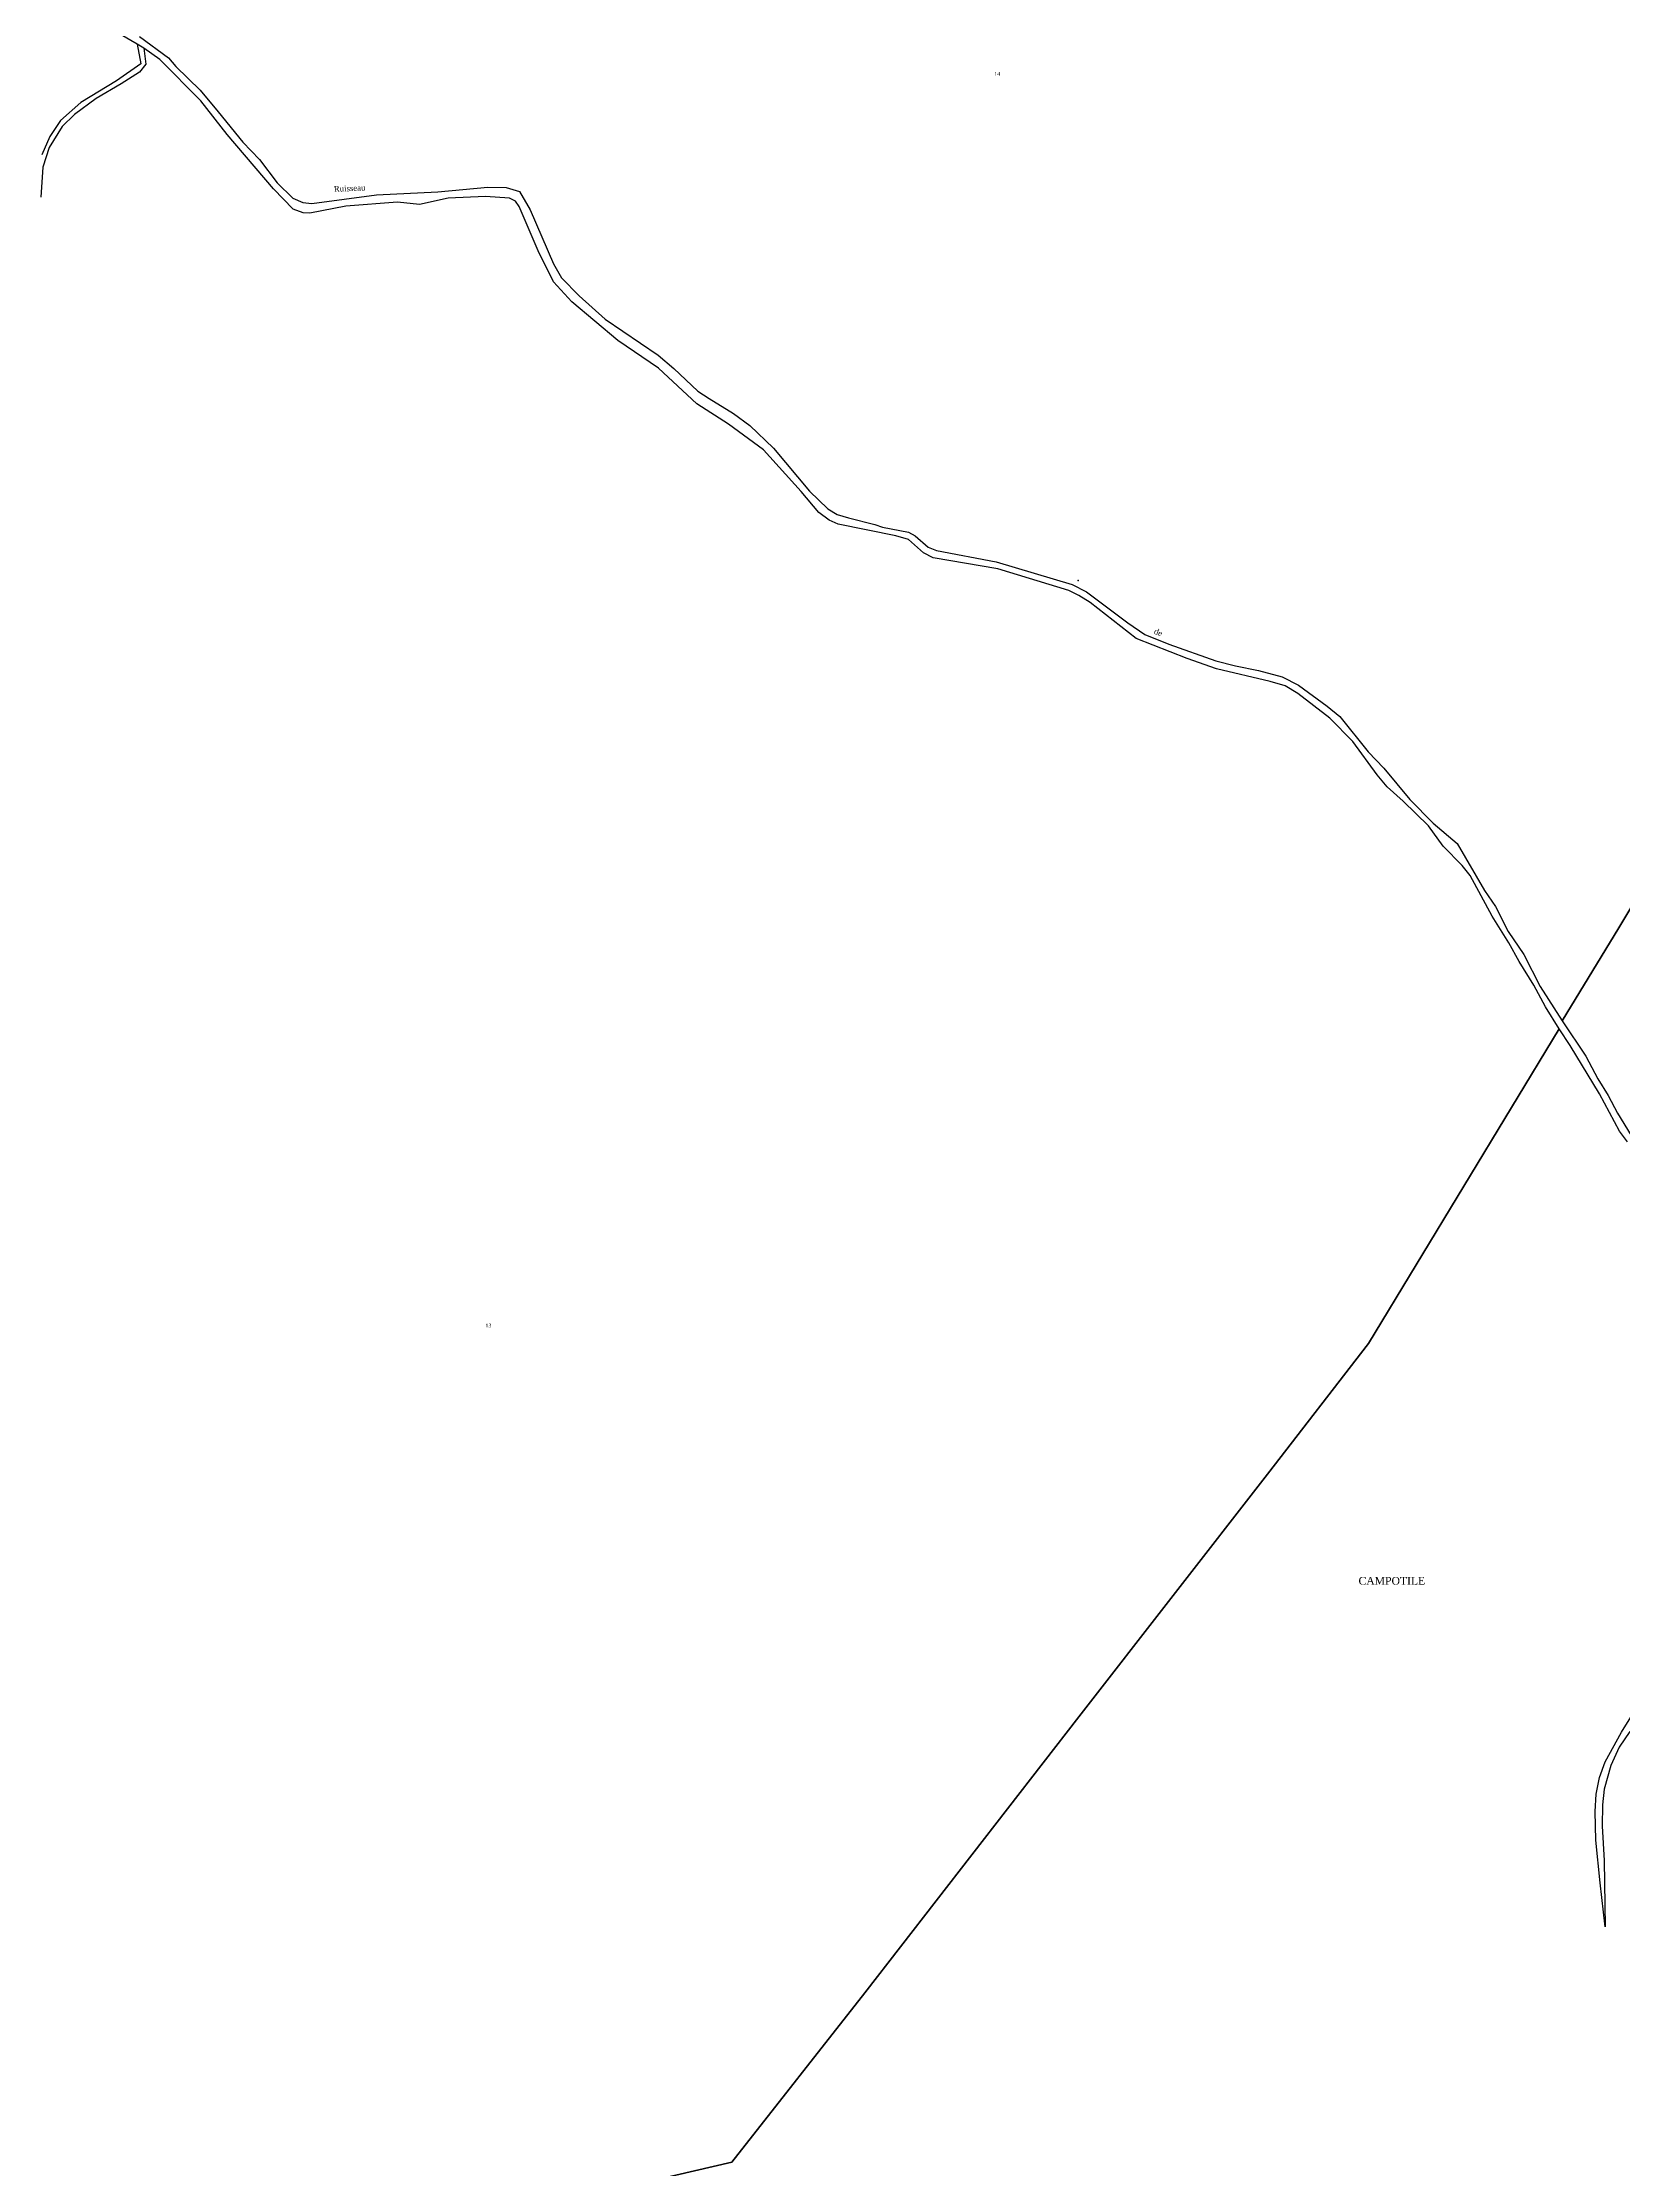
# Model space of a CAD drawing. Extents: x 1189447 to 1205702, y 6141591 to 6152844.
# Drawn here: x 1194019 to 1194839, y 6143736 to 6144840 of the extents above; entities that cross this region are included whole.
import ezdxf

# ---------------------------------------------------------------- set-up
doc = ezdxf.new("R2010")
doc.units = 0
doc.linetypes.add('CONTINU', pattern=[0])
doc.layers.get('0').update_dxf_attribs({"linetype": 'CONTINU'})
for name, color, linetype in [('1FLECHEFL', 7, 'CONTINU'), ('1PARCELLE', 7, 'CONTINU'), ('1TRONFLUV', 7, 'CONTINU'), ('3CHEMIN', 7, 'CONTINU'), ('3LIEUDITTEX', 7, 'CONTINU'), ('3PARCELLETEX', 7, 'CONTINU'), ('3TRONFLUVTEX', 7, 'CONTINU')]:
    doc.layers.add(name, color=color, linetype=linetype)
doc.styles.get("Standard").update_dxf_attribs({"font": 'Times New Roman'})

# ---------------------------------------------------------------- blocks, each defined once
blk = doc.blocks.new('FLECHRU1')
blk.add_point((0, 0))

msp = doc.modelspace()

# ---------------------------------------------------------------- linework, layer by layer
at = {"layer": '1PARCELLE'}
for points in [[(1194272.15, 6143715.92), (1194376.36, 6143739.98), (1194445.34, 6143827.95), (1194556.47, 6143971.14), (1194654.32, 6144096.96), (1194706.72, 6144164.66), (1194805.73, 6144327.92), (1194798.57, 6144339.35), (1194792.51, 6144350.54), (1194784.92, 6144362.91), (1194779.62, 6144372.63), (1194770.9, 6144386.35), (1194759.52, 6144407.45), (1194755.38, 6144412.67), (1194745.55, 6144422.75), (1194737.93, 6144433.31), (1194724.73, 6144445.97), (1194716.44, 6144453.54), (1194711.23, 6144459.79), (1194698.67, 6144476.99), (1194686.62, 6144489.1), (1194670.11, 6144501.83), (1194663.43, 6144505.87), (1194655.71, 6144508.13), (1194627.81, 6144514.64), (1194612.62, 6144520.07), (1194586.18, 6144530.51), (1194562.28, 6144549.03), (1194556.49, 6144552.69), (1194551.27, 6144555.33), (1194514.48, 6144566.62), (1194480.94, 6144572.36), (1194475.95, 6144574.91), (1194468.05, 6144581.76), (1194461.51, 6144583.63), (1194431.63, 6144589.77), (1194426.98, 6144591.79), (1194421.57, 6144595.78), (1194412.31, 6144606.73), (1194392.8, 6144628.33), (1194374.69, 6144641.59), (1194358.22, 6144652.13), (1194338.44, 6144670.72), (1194317.33, 6144684.95), (1194293.36, 6144705.04), (1194283.96, 6144715.44), (1194275.91, 6144731.55), (1194266.09, 6144754.52), (1194264.16, 6144757.27), (1194261.08, 6144758.83), (1194248.62, 6144759.64), (1194229.28, 6144758.9), (1194214.45, 6144755.48), (1194202.99, 6144756.78), (1194176.15, 6144754.65), (1194157.44, 6144751.02), (1194154.01, 6144751.26), (1194148.84, 6144753.14), (1194138.58, 6144763.68), (1194114.61, 6144791.9), (1194100.94, 6144809.32), (1194079.7, 6144830.78), (1194071.31, 6144836.66), (1194067.84, 6144838.73), (1194059.3, 6144843.78)], [(1194069.02, 6144842.65), (1194084.11, 6144831.58), (1194087.93, 6144827.08), (1194100.55, 6144814.81), (1194109.95, 6144803.63), (1194122.73, 6144787.88), (1194131.28, 6144778.87), (1194140.6, 6144766.87), (1194148.69, 6144758.88), (1194153.76, 6144756.64), (1194158.5, 6144756.11), (1194192.03, 6144760.63), (1194223.97, 6144762.11), (1194249.8, 6144764.49), (1194259.32, 6144764.34), (1194266.23, 6144762.3), (1194271.78, 6144752.73), (1194283.87, 6144724.84), (1194288.09, 6144717.49), (1194297.13, 6144708.16), (1194310.7, 6144696.07), (1194338.18, 6144677.38), (1194346.41, 6144670.54), (1194358.86, 6144658.75), (1194364.67, 6144654.85), (1194377.3, 6144647.08), (1194385.75, 6144640.85), (1194398.09, 6144629.11), (1194416.8, 6144606.9), (1194426.25, 6144597.75), (1194430.99, 6144594.77), (1194437.01, 6144592.96), (1194450.6, 6144589.65), (1194454.56, 6144588.17), (1194468.12, 6144585.65), (1194471.48, 6144583.65), (1194478.36, 6144577.74), (1194482.58, 6144576.14), (1194513.48, 6144570.27), (1194552.95, 6144558.42), (1194560.39, 6144554.7), (1194581.81, 6144538.54), (1194590.71, 6144532.59), (1194603.12, 6144527.58), (1194627.48, 6144518.89), (1194637.79, 6144516.29), (1194649.64, 6144513.86), (1194661.91, 6144510.5), (1194670.38, 6144506.3), (1194685.29, 6144495.34), (1194691.8, 6144489.92), (1194706.49, 6144471.68), (1194714.73, 6144463.12), (1194728.22, 6144446.98), (1194740.34, 6144434.72), (1194752.79, 6144424.18), (1194767.01, 6144399.71), (1194772.62, 6144391.49), (1194779.26, 6144378.47), (1194787.32, 6144366.5), (1194795.85, 6144349.94), (1194807.28, 6144332.1), (1194807.28, 6144332.1), (1194836.69, 6144380.32), (1194946.39, 6144562.95)], [(1194946.39, 6144562.95), (1194836.69, 6144380.32), (1194807.28, 6144332.1), (1194819.44, 6144313.74), (1194825.75, 6144302.1), (1194831.15, 6144293.43), (1194835.9, 6144284.2), (1194843.03, 6144272.68)], [(1194841.05, 6144269.41), (1194837, 6144274.84), (1194826.51, 6144294.18), (1194811.39, 6144319.39), (1194805.73, 6144327.92), (1194706.72, 6144164.66), (1194654.32, 6144096.96), (1194556.47, 6143971.14), (1194445.34, 6143827.95), (1194376.36, 6143739.98), (1194272.15, 6143715.92)], [(1194842.3, 6143963.52), (1194836.85, 6143955.32), (1194832.45, 6143945.79), (1194829.1, 6143933.48), (1194828.11, 6143925.36), (1194828, 6143914.33), (1194828.94, 6143896.47), (1194829.57, 6143862.1), (1194826.92, 6143884.89), (1194824.71, 6143907.03), (1194824.42, 6143921.9), (1194824.82, 6143930.92), (1194826.67, 6143939.55), (1194829.53, 6143947.66), (1194838.07, 6143963.11), (1194848.83, 6143980.59)]]:
    msp.add_lwpolyline(points, dxfattribs=at)
at = {"layer": '1TRONFLUV'}
for points in [[(1194841.05, 6144269.41), (1194837, 6144274.84), (1194826.51, 6144294.18), (1194811.39, 6144319.39), (1194805.73, 6144327.92), (1194798.57, 6144339.35), (1194792.51, 6144350.54), (1194784.92, 6144362.91), (1194779.62, 6144372.63), (1194770.9, 6144386.35), (1194759.52, 6144407.45), (1194755.38, 6144412.67), (1194745.55, 6144422.75), (1194737.93, 6144433.31), (1194724.73, 6144445.97), (1194716.44, 6144453.54), (1194711.23, 6144459.79), (1194698.67, 6144476.99), (1194686.62, 6144489.1), (1194670.11, 6144501.83), (1194663.43, 6144505.87), (1194655.71, 6144508.13), (1194627.81, 6144514.64), (1194612.62, 6144520.07), (1194586.18, 6144530.51), (1194562.28, 6144549.03), (1194556.49, 6144552.69), (1194551.27, 6144555.33), (1194514.48, 6144566.62), (1194480.94, 6144572.36), (1194475.95, 6144574.91), (1194468.05, 6144581.76), (1194461.51, 6144583.63), (1194431.63, 6144589.77), (1194426.98, 6144591.79), (1194421.57, 6144595.78), (1194412.31, 6144606.73), (1194392.8, 6144628.33), (1194374.69, 6144641.59), (1194358.22, 6144652.13), (1194338.44, 6144670.72), (1194317.33, 6144684.95), (1194293.36, 6144705.04), (1194283.96, 6144715.44), (1194275.91, 6144731.55), (1194266.09, 6144754.52), (1194264.16, 6144757.27), (1194261.08, 6144758.83), (1194248.62, 6144759.64), (1194229.28, 6144758.9), (1194214.45, 6144755.48), (1194202.99, 6144756.78), (1194176.15, 6144754.65), (1194157.44, 6144751.02), (1194154.01, 6144751.26), (1194148.84, 6144753.14), (1194138.58, 6144763.68), (1194114.61, 6144791.9), (1194100.94, 6144809.32), (1194079.7, 6144830.78), (1194071.31, 6144836.66), (1194067.84, 6144838.73), (1194059.3, 6144843.78)], [(1194069.02, 6144842.65), (1194084.11, 6144831.58), (1194087.93, 6144827.08), (1194100.55, 6144814.81), (1194109.95, 6144803.63), (1194122.73, 6144787.88), (1194131.28, 6144778.87), (1194140.6, 6144766.87), (1194148.69, 6144758.88), (1194153.76, 6144756.64), (1194158.5, 6144756.11), (1194192.03, 6144760.63), (1194223.97, 6144762.11), (1194249.8, 6144764.49), (1194259.32, 6144764.34), (1194266.23, 6144762.3), (1194271.78, 6144752.73), (1194283.87, 6144724.84), (1194288.09, 6144717.49), (1194297.13, 6144708.16), (1194310.7, 6144696.07), (1194338.18, 6144677.38), (1194346.41, 6144670.54), (1194358.86, 6144658.75), (1194364.67, 6144654.85), (1194377.3, 6144647.08), (1194385.75, 6144640.85), (1194398.09, 6144629.11), (1194416.8, 6144606.9), (1194426.25, 6144597.75), (1194430.99, 6144594.77), (1194437.01, 6144592.96), (1194450.6, 6144589.65), (1194454.56, 6144588.17), (1194468.12, 6144585.65), (1194471.48, 6144583.65), (1194478.36, 6144577.74), (1194482.58, 6144576.14), (1194513.48, 6144570.27), (1194552.95, 6144558.42), (1194560.39, 6144554.7), (1194581.81, 6144538.54), (1194590.71, 6144532.59), (1194603.12, 6144527.58), (1194627.48, 6144518.89), (1194637.79, 6144516.29), (1194649.64, 6144513.86), (1194661.91, 6144510.5), (1194670.38, 6144506.3), (1194685.29, 6144495.34), (1194691.8, 6144489.92), (1194706.49, 6144471.68), (1194714.73, 6144463.12), (1194728.22, 6144446.98), (1194740.34, 6144434.72), (1194752.79, 6144424.18), (1194767.01, 6144399.71), (1194772.62, 6144391.49), (1194779.26, 6144378.47), (1194787.32, 6144366.5), (1194795.85, 6144349.94), (1194807.28, 6144332.1), (1194819.44, 6144313.74), (1194825.75, 6144302.1), (1194831.15, 6144293.43), (1194835.9, 6144284.2), (1194843.03, 6144272.68)], [(1194842.3, 6143963.52), (1194836.85, 6143955.32), (1194832.45, 6143945.79), (1194829.1, 6143933.48), (1194828.11, 6143925.36), (1194828, 6143914.33), (1194828.94, 6143896.47), (1194829.57, 6143862.1), (1194826.92, 6143884.89), (1194824.71, 6143907.03), (1194824.42, 6143921.9), (1194824.82, 6143930.92), (1194826.67, 6143939.55), (1194829.53, 6143947.66), (1194838.07, 6143963.11), (1194848.83, 6143980.59)]]:
    msp.add_lwpolyline(points, dxfattribs=at)
at = {"layer": '3CHEMIN'}
for points in [[(1194071.31, 6144836.66), (1194072.36, 6144828.42), (1194069.03, 6144824.29), (1194059.63, 6144818.2), (1194046.53, 6144810.48), (1194035.35, 6144802.17), (1194028.9, 6144795.98), (1194022.24, 6144785.05), (1194018.93, 6144775), (1194017.98, 6144759.41)], [(1194067.83, 6144838.75), (1194069.72, 6144828.45), (1194057.15, 6144819.8), (1194038.59, 6144808.46), (1194028.08, 6144799.14), (1194022.56, 6144790.76), (1194018.39, 6144781.39)]]:
    msp.add_lwpolyline(points, dxfattribs=at)

# ---------------------------------------------------------------- block references
at = {"layer": '1FLECHEFL', "rotation": 161.6}
msp.add_blockref('FLECHRU1', (1194556.13, 6144560.58), dxfattribs=at)

# ---------------------------------------------------------------- texts
at = {"layer": '3LIEUDITTEX'}
msp.add_text('CAMPOTILE', height=4, dxfattribs=at).set_placement((1194701.57, 6144039.63))
at = {"layer": '3PARCELLETEX'}
for s, p in [('14', (1194512.56, 6144822.33)), ('13', (1194248.62, 6144173.04))]:
    msp.add_text(s, height=2, dxfattribs=at).set_placement(p)
at = {"layer": '3TRONFLUVTEX'}
for s, rotation, p in [('Ruisseau', 2.6, (1194170.02, 6144762.12)), ('de', 338.2, (1194595.16, 6144533.05))]:
    msp.add_text(s, height=3, rotation=rotation, dxfattribs=at).set_placement(p)

doc.saveas('drawing.dxf')
